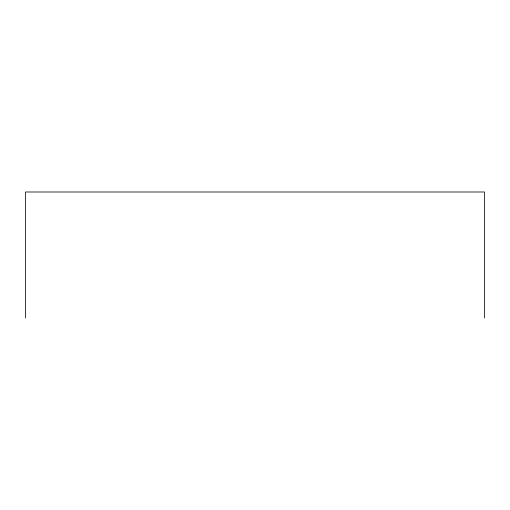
<?xml version="1.0" encoding="UTF-8"?>
<svg xmlns="http://www.w3.org/2000/svg" width="510" height="510" viewBox="0 0 510 510"><rect width="100%" height="100%" fill="white"/><g stroke="black" fill="none" stroke-linecap="round" stroke-linejoin="round"><path stroke-width="0.76" d="M484.5 318.004L484.5 191.996L25.5 191.996L25.5 318.004"/></g></svg>
